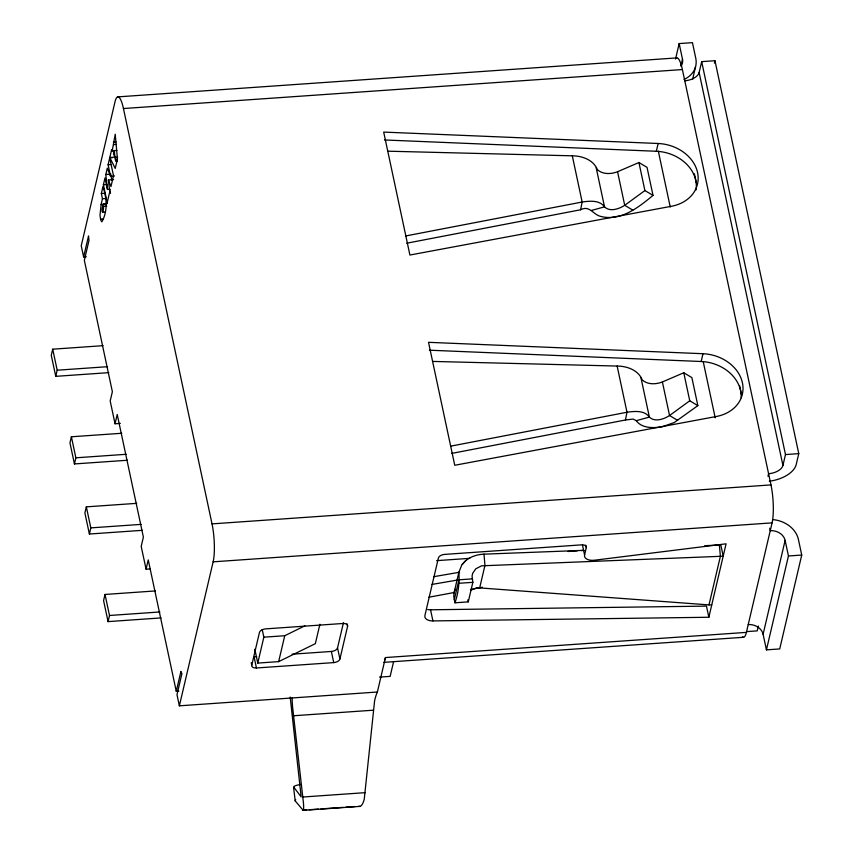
<?xml version="1.0" encoding="UTF-8"?>
<svg xmlns="http://www.w3.org/2000/svg" width="853" height="853" viewBox="0 0 853 853"><rect width="100%" height="100%" fill="white"/><g stroke="black" fill="none" stroke-linecap="round" stroke-linejoin="round"><path stroke-width="1.28" d="M465.877 560.506L461.75 565.091L458.882 572.235L454.02 592.963L453.775 596.396L454.98 602.804L468.265 601.877L472.85 582.322L472.072 576.052L472.669 573.312L475.793 568.812L481.572 565.827L720.39 556.316A27.499 22.668 3.9 0 0 723.205 556.113M458.882 572.235C459.543 582.684 458.445 592.654 454.98 602.804M295.671 799.634L295.191 800.882L303.188 810.35L360.03 806.384L361.171 805.701A18.723 5.928 -89.4 0 0 364.252 799.218L374.606 700.771A32.585 10.311 -89.4 0 1 377.378 692.018L385.46 657.556L746.396 632.382L772.082 522.868A27.317 5.715 86 0 0 770.973 484.909L682.389 69.562A27.317 5.715 86 0 0 675.725 58.537M406.742 243.212L580.594 209.774L582.151 202.022L572.299 155.822L387.763 151.184M451.578 453.433L625.43 420.007L626.998 412.255L617.145 366.054L432.599 361.416M101.102 204.528L100.004 215.446L100.718 220.074L101.848 221.887C107.947 211.181 106.764 198.056 102.957 186.647L101.336 193.535L102.456 198.749L101.102 204.528L106.316 204.166L106.86 201.852M103.074 345.668L52.705 349.186L51.265 355.317L55.754 376.344L108.768 372.644M86.27 256.721L83.615 256.913L88.541 235.929A27.317 5.715 86 0 0 89 240.45L84.34 260.314L112.372 391.708L110.186 400.995L115.048 423.77L120.337 423.397M55.754 376.344L57.194 370.202L52.705 349.186M113.609 179.599L108.384 179.962L109.749 191.808L107.201 202.641L103.394 184.77L105.004 177.914L107.467 189.451L110.069 189.27M107.467 189.451L105.804 174.513L107.297 168.148L110.549 176.283L114.473 176.006M110.549 176.283L108.096 164.746L109.696 157.89L112.308 157.709M112.18 150.938L115.24 134.252L117.437 159.042L115.23 168.457L109.792 157.496L111.626 149.67L112.18 150.938L114.792 150.746M116.893 150.384L114.281 150.576L113.492 153.945L114.984 157.378L117.597 157.197M103.512 203.739C100.004 212.408 103.981 217.28 103.512 203.739L107.435 203.462M121.755 433.271L71.385 436.779L69.957 442.92L74.435 463.936L127.46 460.247M74.435 463.936L75.874 457.805L71.385 436.779M136.704 503.345L86.334 506.853L84.895 512.994L89.384 534.021L142.398 530.321M115.048 423.77L117.224 414.483L143.379 537.113L141.203 546.41L146.066 569.186L150.021 568.908M89.384 534.021L90.823 527.879L86.334 506.853M155.385 590.937L105.015 594.456L103.576 600.587L108.064 621.613L161.089 617.913M108.064 621.613L109.504 615.482L105.015 594.456M146.066 569.186L148.241 559.888L176.262 691.282L178.917 691.101M176.262 691.282L180.921 671.428A27.317 5.715 86 0 0 181.913 673.71L176.987 694.683L179.365 705.826L377.378 692.018M179.365 705.826L213.143 561.828A27.317 5.715 86 0 0 212.024 523.881L123.44 108.534A27.317 5.715 86 0 0 115.016 101.774L81.248 245.771L83.615 256.913M251.763 665.191L259.451 632.425A5.566 3.049 -12 0 1 265.624 628.874L342.906 623.49A5.566 3.049 -12 0 1 347.597 626.283L339.91 659.038A5.566 3.049 -12 0 1 333.736 662.6L256.454 667.984A5.566 3.049 -12 0 1 251.763 665.191L251.24 662.717M319.907 624.247L315.343 643.674L278.654 661.629L257.766 663.09L263.844 637.18L262.223 629.589M278.654 661.629L284.731 635.72L304.852 625.867M339.91 659.038L337.532 647.896L343.45 622.701M393.638 661.48L390.152 676.376L379.521 677.111M454.244 599.798L458.935 579.805L472.21 578.878M470.771 590.212L476.379 587.994L479.674 587.898L484.962 565.347L483.971 554.162C475.771 554.503 467.231 557.649 462.209 564.43M675.544 59.006L679.159 43.578L692.444 42.65L695.771 58.239A26.55 21.506 13.2 0 1 684.063 79.425M696.048 189.92A38.694 31.348 13.2 0 0 656.32 151.269L658.143 143.496L383.69 132.087L409.909 255.036L671.535 206.255A38.694 31.348 13.2 0 0 697.573 172.583A38.694 31.348 13.2 0 0 658.143 143.496M680.982 65.596L682.485 59.166L679.159 43.578M692.551 79.553L695.568 66.694M586.288 547.647A5.566 3.049 -12 0 0 581.607 544.854L444.584 554.407A5.566 3.049 -12 0 0 438.41 557.958L424.911 615.503A10.705 5.864 -12 0 0 432.919 620.92L708.854 617.263L726.084 543.809L594.605 560.208A10.705 5.864 -12 0 1 584.582 554.919L586.288 547.647L585.766 545.174M767.977 476.294L768.585 473.703A12.934 7.08 -12 0 0 782.926 465.439L699.129 72.516L701.678 61.64L714.963 60.712L798.771 453.636L796.212 464.512A26.55 14.544 -12 0 1 769.31 481.22M714.398 63.122L714.963 60.712M741.14 397.786A38.694 31.348 13.2 0 0 701.166 361.501L702.989 353.718L428.526 342.32L454.745 465.269L716.371 416.488A38.694 31.348 13.2 0 0 742.419 382.816A38.694 31.348 13.2 0 0 702.989 353.718M782.926 465.439L785.485 454.564L701.678 61.64M758.328 626.038L757.197 630.879L746.567 631.615M773.01 519.616A26.55 21.506 13.2 0 1 798.408 539.459L801.735 555.058L779.717 648.93L766.431 649.858L763.104 634.269L785.123 540.386A12.934 10.481 13.2 0 0 770.248 530.683L769.715 528.21M766.431 649.858L788.449 555.985L785.123 540.386M454.02 592.963L455.107 589.306M303.188 810.35L303.455 809.732A18.723 1.834 81.7 0 0 303.497 803.451L292.536 706.497A32.585 3.199 81.7 0 1 292.152 697.946M572.299 155.822C582.226 155.886 593.443 159.799 597.388 169.662C602.751 174.62 611.121 174.236 617.561 171.73L638.929 162.528L644.911 190.56L624.716 205.296C619.129 208.942 609.906 212.216 604.521 206.852C599.723 199.879 589.487 200.967 582.151 202.022L405.836 235.929M580.594 209.774C589.594 204.933 593.07 214.636 600.597 216.385C620.696 221.663 638.662 207.29 653.014 195.401L647.032 167.369L638.929 162.528M617.145 366.054C627.062 366.118 638.289 370.031 642.224 379.894C647.598 384.852 655.968 384.468 662.397 381.963L683.775 372.761L689.746 400.793L669.552 415.528C663.965 419.175 654.741 422.448 649.357 417.085C644.559 410.112 634.323 411.199 626.998 412.255L450.672 446.162M661.672 426.937L674.233 422.555L697.85 405.633L691.879 377.602L683.775 372.761M591.438 210.446L604.521 206.852L596.172 167.71M625.43 420.007L633.107 419.068L636.274 420.678L649.357 417.085L641.008 377.943M428.803 597.228L453.657 592.6M470.664 589.423L482.435 587.227M433.814 576.671L459.607 572.235M431.853 584.444L457.634 580.019M660.617 427.076C652.385 428.11 641.563 428.185 636.274 420.678M117.853 96.879L676.802 57.908M123.44 108.534L682.389 69.562M113.406 142.088L116.019 141.907M113.662 144.605L116.275 144.424M109.792 157.496L115.016 157.133L117.192 161.516M108.096 164.746L110.698 164.565M105.804 174.513L111.018 174.151M103.394 184.77L107.307 184.504M101.336 193.535L105.26 193.258M102.456 198.749L106.369 198.482M104.087 206.394L106.7 206.213M102.733 212.173L105.335 211.992M100.494 219.146L103.106 218.965M57.194 370.202L107.563 366.694M75.874 457.805L126.244 454.286M785.485 454.564L798.771 453.636M90.823 527.879L141.193 524.371M212.024 523.881L770.973 484.909M213.143 561.828L772.082 522.868M436.597 560.656L469.79 558.342M568.023 551.496L577.31 550.846M581.298 550.569L583.953 550.388M788.449 555.985L801.735 555.058M459.564 583.249L472.85 582.322M109.504 615.482L159.874 611.964M263.844 637.18L284.731 635.72M256.7 656.661L254.077 656.842L256.454 667.984M292.067 654.198L331.359 651.457A5.566 3.049 -12 0 0 337.532 647.896M383.733 662.355L743.56 637.287M293.443 715.763L373.166 710.208M302.9 797.011L365.351 792.65M302.762 810.179L306.664 809.913M309.266 809.732L318.382 809.092M320.984 808.911L343.109 807.375M345.721 807.194L354.827 806.554M704.77 545.707L720.817 544.95L723.195 556.092M483.971 554.162L583.729 550.345M427.673 609.554A10.705 5.864 -12 0 0 430.541 609.788L706.476 606.12L708.854 617.263M384.522 139.967L656.32 151.269M429.358 350.199L701.166 361.501M479.674 587.898L708.992 604.905L720.39 556.316L719.399 545.142M358.729 806.277L360.03 806.384M644.911 190.56L653.014 195.401M632.819 210.137L624.716 205.296L617.561 171.73M689.746 400.793L697.85 405.633M677.655 420.369L669.552 415.528L662.397 381.963M300.309 784.461A23.937 3.636 -2.1 0 0 293.581 786.903L301.152 796.873L290.191 697.061M108.384 179.962L110.965 186.594L113.513 175.761L109.696 157.89M467.775 599.872L468.265 601.877M694.406 173.831L696.347 182.937M739.626 385.865L741.577 394.96M658.324 151.13L670.255 207.055M703.267 361.853L715.198 417.778M582.471 545.014L584.582 554.919M430.541 609.778L432.919 620.92M347.064 623.81L347.597 626.283M331.359 651.457L333.736 662.6M254.791 649.186L257.766 663.09M114.92 157.528L115.741 161.356M109.706 189.515L110.527 193.343M293.613 787.703L295.191 800.882M111.157 175.398L111.711 180.378M114.281 150.576L114.984 157.378M746.396 632.382A27.317 5.715 86 0 1 742.409 636.871M748.23 624.567A12.934 10.481 13.2 0 1 763.104 634.269M385.46 657.556A27.317 5.715 86 0 1 384.596 660.297M699.129 72.516A12.934 7.08 -12 0 1 684.778 80.779M682.485 59.166A12.934 10.481 13.2 0 1 680.982 66.182M711.722 604.958A27.499 21.677 21.8 0 1 708.992 604.873"/></g></svg>
